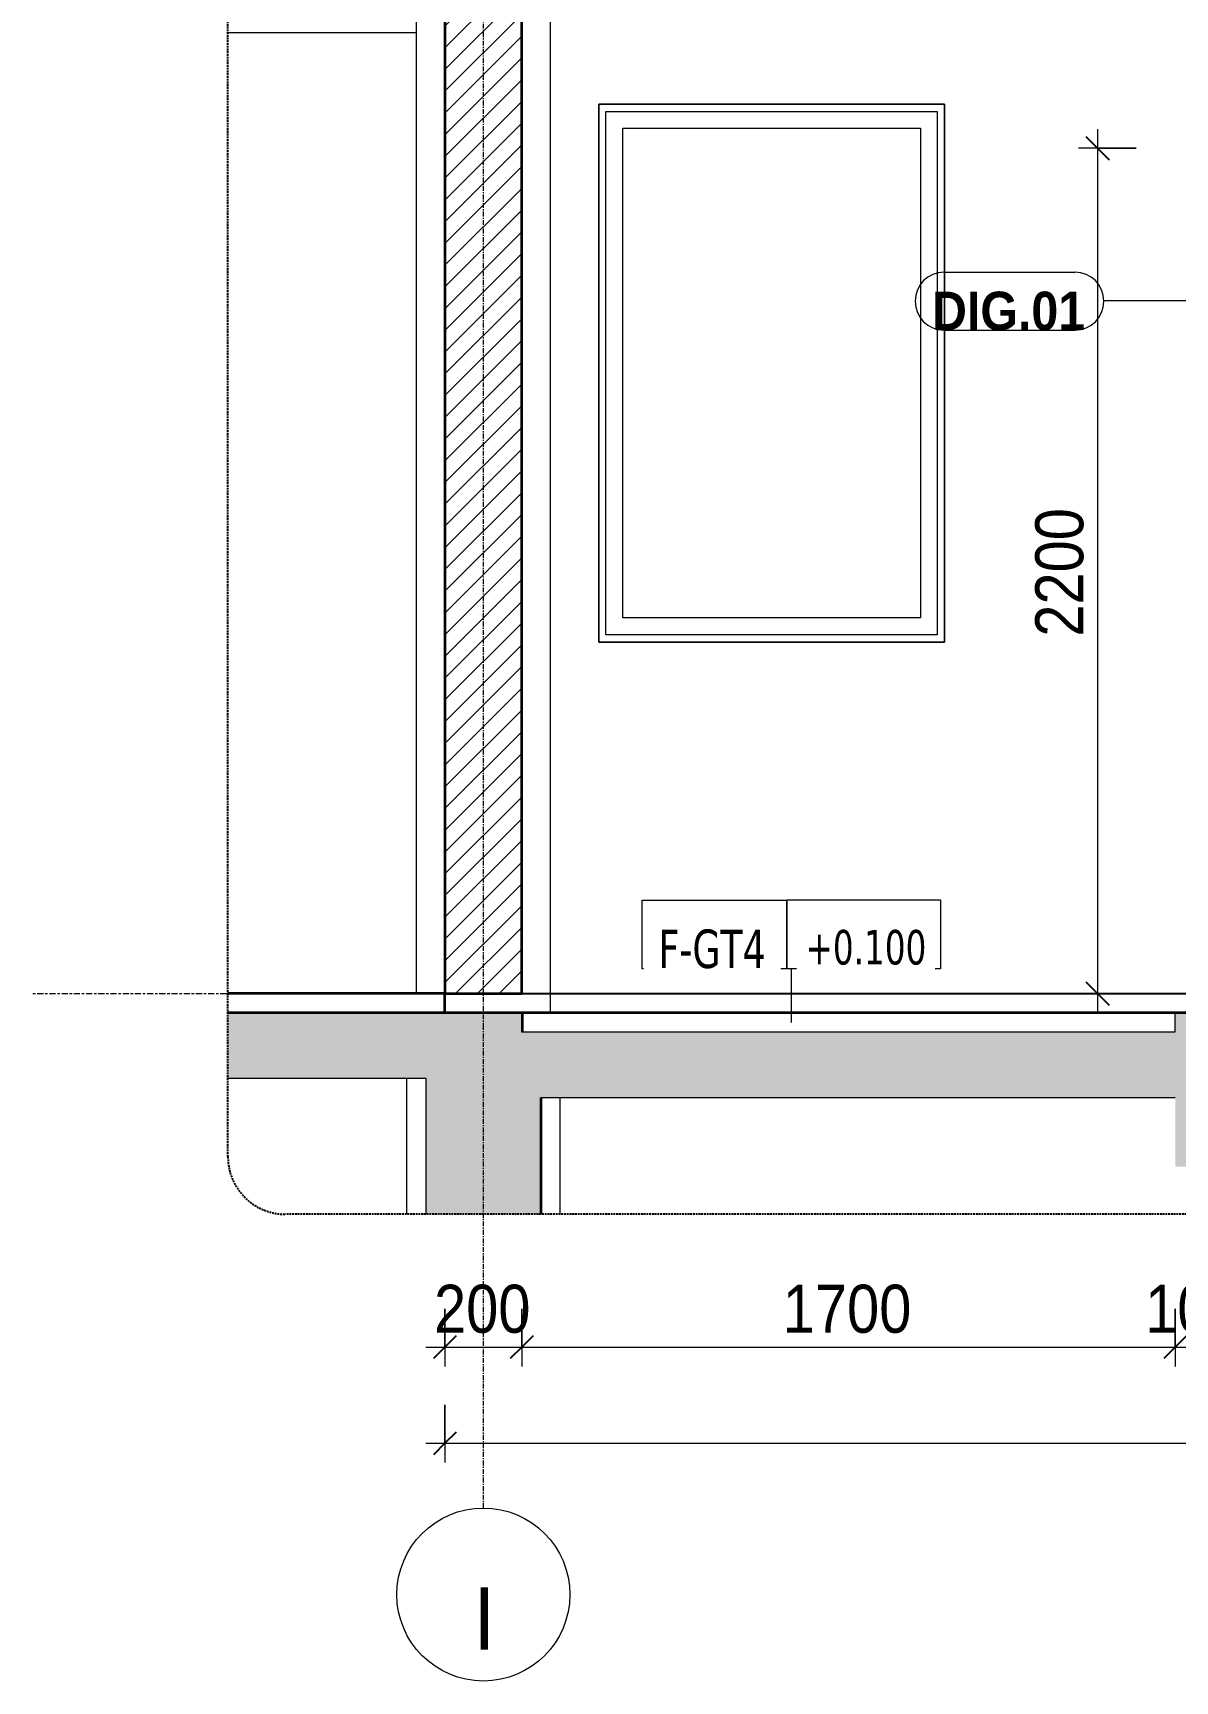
# Model space of a CAD drawing. Header units: millimetres. Extents: x 32270 to 221883, y 3811 to 78637.
# Drawn here: x 95270 to 98241, y 3811 to 8100 of the extents above; entities that cross this region are included whole.
import ezdxf

# ---------------------------------------------------------------- set-up
doc = ezdxf.new("R2010")
doc.units = ezdxf.units.MM
for name, pattern in [('Centre', [31.75, 6.35, -4.7625, 15.875, -4.7625]), ('Grid Line', [22.225, 12.7, -3.175, 3.175, -3.175]), ('Hidden', [7.14375, 4.7625, -2.38125]), ('IMPORT-CENTER _2_', [40.64, 25.4, -5.08, 5.08, -5.08])]:
    doc.linetypes.add(name, pattern=pattern)
for name, color, linetype, lineweight in [('0-5', 130, 'Continuous', 5), ('A-ANNO-DIMS', 211, 'Continuous', 9), ('A-ANNO-DIMS-50', 211, 'Continuous', 9), ('A-CLNG-2', 250, 'Continuous', 18), ('A-DETL-GENF', 92, 'Continuous', 18), ('A-DETL-GENF-3', 92, 'Hidden', 25), ('A-DETL-GENF-4', 9, 'Continuous', 18), ('A-DETL-MEDM', 33, 'Continuous', 35), ('A-DETL-THIN', 151, 'Continuous', 18), ('A-DOOR-IDEN', 31, 'Continuous', 9), ('A-FLOR-FNSH-1', 7, 'Continuous', 35), ('A-FLOR-IDEN', 11, 'Continuous', 9), ('A-FLOR-LEVL-2', 51, 'Centre', 9), ('A-FLOR-PATT-1', 253, 'Continuous', 18), ('A-GLAZ-4', 250, 'Continuous', 18), ('A-WALL-2', 7, 'Continuous', 35), ('A-WALL-3', 250, 'Continuous', 18), ('A-WALL-PATT-2', 111, 'Continuous', 18), ('G-IMPT', 8, 'Continuous', 18), ('G-IMPT-2', 8, 'IMPORT-CENTER _2_', 18), ('M-EQPM', 50, 'Continuous', 18), ('M-EQPM-1', 50, 'Continuous', 25), ('S-COLS-9', 250, 'Continuous', 18), ('S-GRID-1', 1, 'Grid Line', 9), ('S-GRID-IDEN', 1, 'Continuous', 9)]:
    doc.layers.add(name, color=color, linetype=linetype, lineweight=lineweight)
doc.styles.add('Arial_B_1', font='arialbd.ttf', dxfattribs={"width": 0.9, "height": 100})
doc.styles.add('Tahoma', font='tahoma.ttf', dxfattribs={"width": 0.8, "height": 100})
doc.styles.add('Tahoma_1', font='tahoma.ttf', dxfattribs={"width": 0.8, "height": 90})
doc.styles.add('Tahoma_B', font='tahomabd.ttf', dxfattribs={"height": 162.5})
doc.styles.add('UTM Avo', font='', dxfattribs={"width": 0.9, "height": 125})
doc.styles.get('UTM Avo').set_extended_font_data('UTM Avo')
doc.dimstyles.new('1_Dim_chi_tiet_2_5', dxfattribs={"dimscale": 304.8, "dimtxt": 124.912619, "dimasz": 0.19685, "dimexe": 0.164042, "dimexo": 0.0625, "dimgap": 0.016404, "dimtad": 1, "dimdec": 0, "dimrnd": 5, "dimzin": 0, "dimdsep": 46, "dimtxsty": 'UTM Avo', "dimblk1": 'OBLIQUE', "dimblk2": 'OBLIQUE', "dimsah": 1, "dimcen": 0.09, "dimdle": 0.164042, "dimazin": 0, "dimtfac": 1, "dimtdec": 4, "dimtix": 1, "dimtmove": 0, "dimatfit": 3, "dimfxl": 0.328084, "dimfxlon": 1, "dimtvp": 1, "dimtolj": 1, "dimtzin": 0, "dimarcsym": 2})
pattern_1 = [(50, (-71392.17, 15875), (364.368, -31.8783), [38.1, -419.1]), (355, (-71392.17, 15875), (-70.486, 382.113), [30.48, -335.28]), (100.451, (-71361.8, 15872.34), (293.885, 350.2334), [32.38, -356.18]), (46.184, (-71392.17, 15976.6), (542.158, -84.086), [57.15, -628.65]), (96.636, (-71347, 15969.6), (474.805, 494.855), [48.57, -534.27]), (351.184, (-71392.2, 15976.6), (474.81, 494.85), [45.72, -502.92]), (21, (-71341.37, 15951.2), (303.2285, -204.5305), [38.1, -419.1]), (326, (-71341.37, 15951.2), (123.604, 368.376), [30.48, -335.28]), (71.451, (-71316.1, 15934.16), (426.834, 163.843), [32.38, -356.18]), (37.5, (-71392.17, 15875), (6.17665, 169.11015), [3.353, -327.863, 3.353, -337.007, -336.55]), (37.5, (-71392.17, 15875), (6.17665, 169.11015), [-671.576, 3.353, -333.197]), (7.5, (-71392.17, 15875), (133.6389, 200.3615), [3.353, -190.703, 3.353, -320.243, -128.27]), (7.5, (-71392.17, 15875), (133.6389, 200.3615), [-517.652, 3.353, -124.917]), (327.5, (-71505.46, 15875), (271.1818, -11.4584), [3.353, -123.647, 3.353, -392.887, -525.78]), (327.5, (-71505.46, 15875), (271.1818, -11.4584), [-523.24, 3.353, -522.427]), (317.5, (-71556.26, 15875), (296.2585, 50.8528), [3.353, -161.747, 3.353, -259.791, -373.38]), (317.5, (-71556.26, 15875), (296.2585, 50.8528), [-428.244, 3.353, -370.027]), (45, (-71392.17, 15875), (-125.7236, 125.7236), []), (45, (-71392.17, 16065.5), (-125.7236, 125.7236), [])]

# ---------------------------------------------------------------- blocks, each defined once
blk = doc.blocks.new('NCV_TKTC_KET CAU_rvt-6-TKCS_CĂN HỘ LOẠI 3A - MẶT CẮT 5')
at = {"layer": 'A-FLOR-PATT-1'}
h = blk.add_hatch(dxfattribs=at)
h.set_pattern_fill('FP_29', color=256, style=0, pattern_type=2)
h.set_pattern_definition(pattern_1)
h.paths.add_polyline_path([(-53435.3, 5500), (-53435.3, 5550), (-53436.9, 5550), (-53436.9, 5500)])
h = blk.add_hatch(dxfattribs=at)
h.set_pattern_fill('FP_29', color=256, style=0, pattern_type=2)
h.set_pattern_definition(pattern_1)
h.paths.add_polyline_path([(-53435.3, 5500), (-53435.3, 5550), (-53436.9, 5550), (-53436.9, 5500)])
at = {"layer": 'A-FLOR-FNSH-1'}
for p, q in [((-53435.3, 5550), (-53436.9, 5550)), ((-53435.3, 5500), (-53435.3, 5550))]:
    blk.add_line(p, q, dxfattribs=at)
at = {"layer": 'S-COLS-9'}
for p, q in [((-53711.9, 8780), (-53711.9, 5600)), ((-53361.9, 5550), (-53361.9, 8730)), ((-53736.9, 5380), (-53736.9, 5025.7)), ((-53336.9, 5025.7), (-53336.9, 5330))]:
    blk.add_line(p, q, dxfattribs=at)
blk = doc.blocks.new('M_Fixed - 900 x 1400-901190-TKCS_CĂN HỘ LOẠI 3A - MẶT CẮT 5')
at = {"layer": 'A-GLAZ-4'}
for p, q in [((-52336.9, 7915), (-53236.9, 7915)), ((-53236.9, 7915), (-53236.9, 6515)), ((-53217.9, 6534), (-53217.9, 7896)), ((-53217.9, 7896), (-52355.9, 7896)), ((-52355.9, 7896), (-52355.9, 6534)), ((-52336.9, 6515), (-52336.9, 7915)), ((-53173.9, 6578), (-53173.9, 7852)), ((-53173.9, 7852), (-52399.9, 7852)), ((-52399.9, 7852), (-52399.9, 6578)), ((-52399.9, 6578), (-53173.9, 6578)), ((-52355.9, 6534), (-53217.9, 6534)), ((-53236.9, 6515), (-52336.9, 6515))]:
    blk.add_line(p, q, dxfattribs=at)
blk = doc.blocks.new('NCV_TKTC_TANG 2_rvt-6-TKCS_CĂN HỘ LOẠI 3A - MẶT CẮT 5')
at = {"layer": 'A-CLNG-2'}
blk.add_line((-53711.9, 8100), (-54201.4, 8100), dxfattribs=at)
at = {"layer": 'A-FLOR-FNSH-1'}
for p, q in [((-53636.9, 5600), (-54201.4, 5600)), ((-53636.9, 5550), (-53636.9, 5600)), ((-51738.1, 5550), (-53436.9, 5550))]:
    blk.add_line(p, q, dxfattribs=at)
at = {"layer": 'A-WALL-3'}
for p, q in [((-53236.9, 6515), (-53236.9, 7915)), ((-53236.9, 7915), (-52336.9, 7915)), ((-52336.9, 7915), (-52336.9, 6515)), ((-52336.9, 6515), (-53236.9, 6515))]:
    blk.add_line(p, q, dxfattribs=at)
at = {"layer": 'A-GLAZ-4'}
blk.add_blockref('M_Fixed - 900 x 1400-901190-TKCS_CĂN HỘ LOẠI 3A - MẶT CẮT 5', (0, 0), dxfattribs=at)
blk = doc.blocks.new('TKTC_XREF_251221_MB TANG 2-7 - TKTC_XREF_260130_MB TANG 2-5_dwg_$cc-4746808-TKCS_CĂN HỘ LOẠI 3A - MẶT CẮT 5')
at = {"layer": 'G-IMPT-2'}
for p, q in [((-53818.5, 5600), (-53665.5, 5600)), ((-53742, 5600), (-53742, 5600))]:
    blk.add_line(p, q, dxfattribs=at)
at = {"layer": 'M-EQPM'}
for p, q in [((-53742, 5600), (-53796, 5600)), ((-53796, 5600), (-53742, 5600)), ((-53742, 5600), (-53754.5, 5600)), ((-53754.5, 5600), (-53742, 5600)), ((-53742, 5600), (-53729.4, 5600)), ((-53729.4, 5600), (-53742, 5600)), ((-53685.1, 5600), (-53685.1, 5600))]:
    blk.add_line(p, q, dxfattribs=at)
blk = doc.blocks.new('TKTC_XREF_251221_MB TANG 2-7 - TKTC_XREF_260130_MB TANG 2-5_dwg_CUM U_DN100-4746796-TKCS_CĂN HỘ LOẠI 3A - MẶT CẮT 5')
at = {"layer": 'G-IMPT'}
for p, q in [((-53742, 5600), (-53809.1, 5600)), ((-53809.1, 5600), (-53742, 5600)), ((-53742, 5600), (-53801.3, 5600)), ((-53801.3, 5600), (-53742, 5600)), ((-53742, 5600), (-53742, 5600)), ((-53677.1, 5600), (-53742, 5600)), ((-53677.1, 5600), (-53742, 5600)), ((-53677.1, 5600), (-53742, 5600)), ((-53677.1, 5600), (-53742, 5600)), ((-53675.2, 5600), (-53677.1, 5600)), ((-53677.1, 5600), (-53675.2, 5600)), ((-53675.2, 5600), (-53677.1, 5600)), ((-53677.1, 5600), (-53675.2, 5600)), ((-53670.4, 5600), (-53675.2, 5600)), ((-53675.2, 5600), (-53670.4, 5600)), ((-53675.2, 5600), (-53670.4, 5600)), ((-53675.2, 5600), (-53670.4, 5600)), ((-53670.4, 5600), (-53675.2, 5600)), ((-53675.2, 5600), (-53670.4, 5600)), ((-53675.2, 5600), (-53670.4, 5600)), ((-53675.2, 5600), (-53670.4, 5600)), ((-53670.4, 5600), (-53670.4, 5600)), ((-53670.4, 5600), (-53670.4, 5600)), ((-53669.5, 5600), (-53664, 5600)), ((-53664, 5600), (-53669.5, 5600)), ((-53669.5, 5600), (-53664, 5600)), ((-53664, 5600), (-53669.5, 5600)), ((-53663.1, 5600), (-53664, 5600)), ((-53664, 5600), (-53663.1, 5600)), ((-53663.1, 5600), (-53664, 5600)), ((-53664, 5600), (-53663.1, 5600))]:
    blk.add_line(p, q, dxfattribs=at)
blk = doc.blocks.new('TKTC_XREF_251221_MB TANG 2-7 - TKTC_XREF_260130_MB TANG 2-5_dwg_$cc-4746798-TKCS_CĂN HỘ LOẠI 3A - MẶT CẮT 5')
at = {"layer": 'G-IMPT-2'}
for p, q in [((-53281.9, 5600), (-53403, 5600)), ((-53342.9, 5600), (-53342.1, 5600))]:
    blk.add_line(p, q, dxfattribs=at)
at = {"layer": 'M-EQPM'}
for p, q in [((-53387.5, 5600), (-53387.5, 5600)), ((-53342.5, 5600), (-53342.8, 5600)), ((-53342.8, 5600), (-53342.2, 5600)), ((-53342.2, 5600), (-53342.5, 5600))]:
    blk.add_line(p, q, dxfattribs=at)
blk = doc.blocks.new('TKTC_XREF_251221_MB TANG 2-7 - TKTC_XREF_260130_MB TANG 2-5_dwg_CUM U_DN100-4746799-TKCS_CĂN HỘ LOẠI 3A - MẶT CẮT 5')
at = {"layer": 'G-IMPT'}
for p, q in [((-53406.4, 5600), (-53405.7, 5600)), ((-53405.7, 5600), (-53406.4, 5600)), ((-53406.4, 5600), (-53405.7, 5600)), ((-53405.7, 5600), (-53406.4, 5600)), ((-53401.4, 5600), (-53405.7, 5600)), ((-53405.7, 5600), (-53401.4, 5600)), ((-53401.4, 5600), (-53405.7, 5600)), ((-53405.7, 5600), (-53401.4, 5600)), ((-53400.6, 5600), (-53400.6, 5600)), ((-53400.6, 5600), (-53400.6, 5600)), ((-53400.6, 5600), (-53396.8, 5600)), ((-53396.8, 5600), (-53400.6, 5600)), ((-53396.8, 5600), (-53400.6, 5600)), ((-53396.8, 5600), (-53400.6, 5600)), ((-53400.6, 5600), (-53396.8, 5600)), ((-53396.8, 5600), (-53400.6, 5600)), ((-53396.8, 5600), (-53400.6, 5600)), ((-53396.8, 5600), (-53400.6, 5600)), ((-53396.8, 5600), (-53395.3, 5600)), ((-53395.3, 5600), (-53396.8, 5600)), ((-53396.8, 5600), (-53395.3, 5600)), ((-53395.3, 5600), (-53396.8, 5600)), ((-53395.3, 5600), (-53344, 5600)), ((-53395.3, 5600), (-53344, 5600)), ((-53395.3, 5600), (-53344, 5600)), ((-53395.3, 5600), (-53344, 5600)), ((-53344, 5600), (-53297, 5600)), ((-53297, 5600), (-53344, 5600)), ((-53344, 5600), (-53344, 5600)), ((-53344, 5600), (-53290.9, 5600)), ((-53290.9, 5600), (-53344, 5600))]:
    blk.add_line(p, q, dxfattribs=at)
blk = doc.blocks.new('TKTC_XREF_251221_MB TANG 2-7 - TKTC_XREF_260130_MB TANG 2-5_dwg_THU NUOC - THU NUOC-444531-TKCS_MB TẦNG 1-4746810-TKCS_CĂN HỘ LOẠI 3A - MẶT CẮT 5')
at = {"layer": 'G-IMPT'}
for p, q in [((-53208.7, 5600), (-53058.7, 5600)), ((-53058.7, 5600), (-53208.7, 5600)), ((-53183.7, 5600), (-53083.7, 5600)), ((-53083.7, 5600), (-53183.7, 5600)), ((-53167.7, 5600), (-53173.7, 5600)), ((-53173.7, 5600), (-53167.7, 5600)), ((-53161.3, 5600), (-53155.3, 5600)), ((-53155.3, 5600), (-53161.3, 5600)), ((-53148.9, 5600), (-53142.9, 5600)), ((-53142.9, 5600), (-53148.9, 5600)), ((-53130.4, 5600), (-53136.4, 5600)), ((-53136.4, 5600), (-53130.4, 5600)), ((-53130.4, 5600), (-53136.4, 5600)), ((-53136.4, 5600), (-53130.4, 5600)), ((-53133.7, 5600), (-53133.7, 5600)), ((-53133.7, 5600), (-53133.7, 5600)), ((-53133.7, 5600), (-53133.7, 5600)), ((-53133.7, 5600), (-53133.7, 5600)), ((-53118.4, 5600), (-53124.4, 5600)), ((-53124.4, 5600), (-53118.4, 5600)), ((-53106, 5600), (-53112, 5600)), ((-53112, 5600), (-53106, 5600)), ((-53099.6, 5600), (-53093.6, 5600)), ((-53093.6, 5600), (-53099.6, 5600))]:
    blk.add_line(p, q, dxfattribs=at)
blk = doc.blocks.new('TKTC_XREF_251221_MB TANG 2-7 - TKTC_XREF_260130_MB TANG 2-5_dwg_THU NUOC - THU NUOC-444531-TKCS_MB TẦNG 1-4746804-TKCS_CĂN HỘ LOẠI 3A - MẶT CẮT 5')
at = {"layer": 'G-IMPT'}
for p, q in [((-53908.7, 5600), (-54058.7, 5600)), ((-54058.7, 5600), (-53908.7, 5600)), ((-53933.7, 5600), (-54033.7, 5600)), ((-54033.7, 5600), (-53933.7, 5600)), ((-54017.7, 5600), (-54023.7, 5600)), ((-54023.7, 5600), (-54017.7, 5600)), ((-54011.3, 5600), (-54005.3, 5600)), ((-54005.3, 5600), (-54011.3, 5600)), ((-53998.9, 5600), (-53992.9, 5600)), ((-53992.9, 5600), (-53998.9, 5600)), ((-53986.9, 5600), (-53980.9, 5600)), ((-53980.9, 5600), (-53986.9, 5600)), ((-53986.9, 5600), (-53980.9, 5600)), ((-53980.9, 5600), (-53986.9, 5600)), ((-53983.7, 5600), (-53983.7, 5600)), ((-53983.7, 5600), (-53983.7, 5600)), ((-53983.7, 5600), (-53983.7, 5600)), ((-53983.7, 5600), (-53983.7, 5600)), ((-53968.4, 5600), (-53974.4, 5600)), ((-53974.4, 5600), (-53968.4, 5600)), ((-53956, 5600), (-53962, 5600)), ((-53962, 5600), (-53956, 5600)), ((-53949.6, 5600), (-53943.6, 5600)), ((-53943.6, 5600), (-53949.6, 5600))]:
    blk.add_line(p, q, dxfattribs=at)
blk = doc.blocks.new('TKTC_XREF_251221_MB TANG 2-7 - TKTC_XREF_251221_MB TANG 2-7-2039446-TKCS_CĂN HỘ LOẠI 3A - MẶT CẮT 5')
at = {"layer": 'M-EQPM'}
for p, q in [((-53826.7, 5600), (-53677.1, 5600)), ((-53677.1, 5600), (-53826.7, 5600)), ((-53676.9, 5600), (-53627.2, 5600)), ((-53627.2, 5600), (-53676.9, 5600)), ((-53435.3, 5600), (-53395.3, 5600)), ((-53395.3, 5600), (-53435.3, 5600)), ((-53395.3, 5600), (-53275.3, 5600)), ((-53275.3, 5600), (-53361.9, 5600))]:
    blk.add_line(p, q, dxfattribs=at)
at = {"layer": 'M-EQPM-1'}
blk.add_line((-54201.4, 5600), (-44707, 5600), dxfattribs=at)
for name in ['TKTC_XREF_251221_MB TANG 2-7 - TKTC_XREF_260130_MB TANG 2-5_dwg_THU NUOC - THU NUOC-444531-TKCS_MB TẦNG 1-4746804-TKCS_CĂN HỘ LOẠI 3A - MẶT CẮT 5', 'TKTC_XREF_251221_MB TANG 2-7 - TKTC_XREF_260130_MB TANG 2-5_dwg_$cc-4746808-TKCS_CĂN HỘ LOẠI 3A - MẶT CẮT 5', 'TKTC_XREF_251221_MB TANG 2-7 - TKTC_XREF_260130_MB TANG 2-5_dwg_CUM U_DN100-4746796-TKCS_CĂN HỘ LOẠI 3A - MẶT CẮT 5', 'TKTC_XREF_251221_MB TANG 2-7 - TKTC_XREF_260130_MB TANG 2-5_dwg_CUM U_DN100-4746799-TKCS_CĂN HỘ LOẠI 3A - MẶT CẮT 5', 'TKTC_XREF_251221_MB TANG 2-7 - TKTC_XREF_260130_MB TANG 2-5_dwg_$cc-4746798-TKCS_CĂN HỘ LOẠI 3A - MẶT CẮT 5', 'TKTC_XREF_251221_MB TANG 2-7 - TKTC_XREF_260130_MB TANG 2-5_dwg_THU NUOC - THU NUOC-444531-TKCS_MB TẦNG 1-4746810-TKCS_CĂN HỘ LOẠI 3A - MẶT CẮT 5']:
    blk.add_blockref(name, (0, 0))
blk = doc.blocks.new('BORDER VIEW - BORDER VIEW-3699927-TKCS_CĂN HỘ LOẠI 3A - MẶT CẮT 5')
at = {"layer": 'A-DETL-GENF-3'}
for p, q in [((-54201.4, 5175.7), (-54201.4, 9324.4)), ((-44857, 5025.7), (-54051.4, 5025.7))]:
    blk.add_line(p, q, dxfattribs=at)
blk.add_arc((-54051.4, 5175.7), 150, 180, 270, dxfattribs=at)
blk = doc.blocks.new('Grid - M_Grid Head - Circle-353313-TKCS_CĂN HỘ LOẠI 3A - MẶT CẮT 5')
at = {"layer": 'S-GRID-IDEN'}
blk.add_circle((-45336.9, 4036.1), 225, dxfattribs=at)
blk = doc.blocks.new('DIMBLOCK100-TKCS_CĂN HỘ LOẠI 3A - MẶT CẮT 5')
at = {"layer": 'A-ANNO-DIMS-50'}
for p, q in [((96342, 4780), (96342, 4630)), ((96342, 4680), (96342, 4780)), ((96542, 4780), (96542, 4630)), ((96542, 4680), (96542, 4780)), ((96292, 4680), (96542, 4680))]:
    blk.add_line(p, q, dxfattribs=at)
at = {"layer": 'A-ANNO-DIMS-50', "lineweight": 25}
for p, q in [((96342, 4680), (96312, 4650)), ((96342, 4680), (96372, 4710)), ((96542, 4680), (96512, 4650)), ((96542, 4680), (96572, 4710))]:
    blk.add_line(p, q, dxfattribs=at)
at = {"layer": 'A-ANNO-DIMS-50', "color": 0, "insert": (96313.6, 4842.4), "char_height": 125, "width": 308.118, "attachment_point": 1, "line_spacing_factor": 1.110334, "style": 'UTM Avo'}
blk.add_mtext('200', dxfattribs=at)
blk = doc.blocks.new('_Oblique')
at = {"color": 0, "linetype": 'ByBlock', "lineweight": -2}
blk.add_line((-0.5, -0.5), (0.5, 0.5), dxfattribs=at)
blk = doc.blocks.new('DIMBLOCK101-TKCS_CĂN HỘ LOẠI 3A - MẶT CẮT 5')
at = {"layer": 'A-ANNO-DIMS-50'}
for p, q in [((96542, 4780), (96542, 4630)), ((96542, 4680), (96542, 4780)), ((98242, 4780), (98242, 4630)), ((98242, 4680), (98242, 4780)), ((96542, 4680), (98242, 4680))]:
    blk.add_line(p, q, dxfattribs=at)
at = {"layer": 'A-ANNO-DIMS-50', "lineweight": 25}
for p, q in [((96542, 4680), (96512, 4650)), ((96542, 4680), (96572, 4710)), ((98242, 4680), (98212, 4650)), ((98242, 4680), (98272, 4710))]:
    blk.add_line(p, q, dxfattribs=at)
at = {"layer": 'A-ANNO-DIMS-50', "color": 0, "insert": (97220.8, 4842.4), "char_height": 125, "width": 410.824, "attachment_point": 1, "line_spacing_factor": 1.110334, "style": 'UTM Avo'}
blk.add_mtext('1700', dxfattribs=at)
blk = doc.blocks.new('DIMBLOCK102-TKCS_CĂN HỘ LOẠI 3A - MẶT CẮT 5')
at = {"layer": 'A-ANNO-DIMS-50'}
for p, q in [((98242, 4780), (98242, 4630)), ((98242, 4680), (98242, 4780)), ((98342, 4780), (98342, 4630)), ((98342, 4680), (98342, 4780)), ((98242, 4680), (98342, 4680))]:
    blk.add_line(p, q, dxfattribs=at)
at = {"layer": 'A-ANNO-DIMS-50', "lineweight": 25}
for p, q in [((98242, 4680), (98212, 4650)), ((98242, 4680), (98272, 4710)), ((98342, 4680), (98312, 4650)), ((98342, 4680), (98372, 4710))]:
    blk.add_line(p, q, dxfattribs=at)
at = {"layer": 'A-ANNO-DIMS-50', "color": 0, "insert": (98163.6, 4842.4), "char_height": 125, "width": 308.118, "attachment_point": 1, "line_spacing_factor": 1.110334, "style": 'UTM Avo'}
blk.add_mtext('100', dxfattribs=at)
blk = doc.blocks.new('DIMBLOCK105-TKCS_CĂN HỘ LOẠI 3A - MẶT CẮT 5')
at = {"layer": 'A-ANNO-DIMS-50'}
for p, q in [((96342, 4530), (96342, 4380)), ((96342, 4430), (96342, 4530)), ((104742, 4530), (104742, 4380)), ((104742, 4430), (104742, 4530)), ((96292, 4430), (104792, 4430))]:
    blk.add_line(p, q, dxfattribs=at)
at = {"layer": 'A-ANNO-DIMS-50', "lineweight": 25}
for p, q in [((96342, 4430), (96312, 4400)), ((96342, 4430), (96372, 4460)), ((104742, 4430), (104712, 4400)), ((104742, 4430), (104772, 4460))]:
    blk.add_line(p, q, dxfattribs=at)
at = {"layer": 'A-ANNO-DIMS-50', "color": 0, "insert": (100370.8, 4592.4), "char_height": 125, "width": 410.824, "attachment_point": 1, "line_spacing_factor": 1.110334, "style": 'UTM Avo'}
blk.add_mtext('8400', dxfattribs=at)
blk = doc.blocks.new('DIMBLOCK106-TKCS_CĂN HỘ LOẠI 3A - MẶT CẮT 5')
at = {"layer": 'A-ANNO-DIMS-50'}
for p, q in [((98040.1, 7850), (98040.1, 5550)), ((98140.1, 7800), (97990.1, 7800)), ((98040.1, 7800), (98140.1, 7800)), ((98140.1, 5600), (97990.1, 5600)), ((98040.1, 5600), (98140.1, 5600))]:
    blk.add_line(p, q, dxfattribs=at)
at = {"layer": 'A-ANNO-DIMS-50', "lineweight": 25}
for p, q in [((98040.1, 7800), (98010.1, 7830)), ((98040.1, 7800), (98070.1, 7770)), ((98040.1, 5600), (98010.1, 5630)), ((98040.1, 5600), (98070.1, 5570))]:
    blk.add_line(p, q, dxfattribs=at)
at = {"layer": 'A-ANNO-DIMS-50', "color": 0, "insert": (97877.7, 6528.8), "char_height": 125, "width": 410.824, "attachment_point": 1, "rotation": 90, "line_spacing_factor": 1.110334, "style": 'UTM Avo'}
blk.add_mtext('2200', dxfattribs=at)
blk = doc.blocks.new('STN_Door Tag - STN_Door Tag-1788670-TKCS_CĂN HỘ LOẠI 3A - MẶT CẮT 5')
at = {"layer": 'A-DOOR-IDEN'}
for p, q in [((-52338.2, 7477.4), (-51998.2, 7477.4)), ((-52338.2, 7326.5), (-51998.2, 7326.5))]:
    blk.add_line(p, q, dxfattribs=at)
for centre, start, end in [((-52338.2, 7402), 90, 270), ((-51998.2, 7402), 270, 90)]:
    blk.add_arc(centre, 75.5, start, end, dxfattribs=at)
blk = doc.blocks.new('TAG SAN - TTG - TAG FFL-4075299-TKCS_CĂN HỘ LOẠI 3A - MẶT CẮT 5')
at = {"layer": 'A-FLOR-IDEN'}
for p, q in [((-49121.5, 5701.2), (-49121.5, 5879.9)), ((-49121.5, 5879.9), (-48745.5, 5879.9)), ((-48745.5, 5879.9), (-48745.5, 5701.2)), ((-48345.5, 5879.9), (-48745.5, 5879.9)), ((-48745.5, 5701.2), (-48745.5, 5879.9)), ((-48345.5, 5879.9), (-48345.5, 5701.2)), ((-48745.5, 5701.2), (-49121.5, 5701.2)), ((-48345.5, 5701.2), (-48745.5, 5701.2))]:
    blk.add_line(p, q, dxfattribs=at)

msp = doc.modelspace()

# ---------------------------------------------------------------- hatches: boundary and pattern name
at = {"layer": 'A-DETL-GENF-4'}
h = msp.add_hatch(dxfattribs=at)
h.set_pattern_fill('FP_29', color=256, style=0, pattern_type=2)
h.set_pattern_definition([(50, (78586.76, 15875), (364.368, -31.8783), [38.1, -419.1]), (355, (78586.76, 15875), (-70.486, 382.1133), [30.48, -335.28]), (100.451, (78617.12, 15872.34), (293.885, 350.2334), [32.38, -356.18]), (46.184, (78586.76, 15976.6), (542.1585, -84.086), [57.15, -628.65]), (96.636, (78631.94, 15969.6), (474.805, 494.855), [48.57, -534.27]), (351.184, (78586.76, 15976.6), (474.81, 494.85), [45.72, -502.92]), (21, (78637.56, 15951.2), (303.2285, -204.5305), [38.1, -419.1]), (326, (78637.56, 15951.2), (123.604, 368.376), [30.48, -335.28]), (71.451, (78662.83, 15934.16), (426.834, 163.8427), [32.38, -356.18]), (37.5, (78586.76, 15875), (6.17665, 169.11015), [3.353, -327.863, 3.353, -337.007, -336.55]), (37.5, (78586.76, 15875), (6.17665, 169.11015), [-671.576, 3.353, -333.197]), (7.5, (78586.76, 15875), (133.6389, 200.3615), [3.353, -190.703, 3.353, -320.243, -128.27]), (7.5, (78586.76, 15875), (133.6389, 200.3615), [-517.652, 3.353, -124.917]), (327.5, (78473.48, 15875), (271.1818, -11.45836), [3.353, -123.647, 3.353, -392.887, -525.78]), (327.5, (78473.48, 15875), (271.1818, -11.45836), [-523.24, 3.353, -522.427]), (317.5, (78422.68, 15875), (296.2585, 50.8528), [3.353, -161.747, 3.353, -259.791, -373.38]), (317.5, (78422.68, 15875), (296.2585, 50.8528), [-428.244, 3.353, -370.027]), (45, (78586.76, 15875), (-125.7236, 125.7236), []), (45, (78586.76, 16065.5), (-125.7236, 125.7236), [])])
h.paths.add_polyline_path([(104787.6, 5025.7), (104792, 5025.7), (104792, 5330), (105272, 5330), (105272, 5550), (98240.8, 5550), (98240.8, 5500), (96542, 5500), (96542, 5550), (95777.6, 5550), (95777.6, 5380), (96292, 5380), (96292, 5025.7), (96592, 5025.7), (96592, 5330), (98242, 5330), (98242, 5150), (98442, 5150), (98442, 5380), (101342, 5380), (101342, 5150), (101542, 5150), (101542, 5380), (104492, 5380), (104492, 5025.7), (104551.8, 5025.7)])
at = {"layer": 'A-WALL-PATT-2'}
h = msp.add_hatch(dxfattribs=at)
h.set_pattern_fill('FP_28', color=256, style=0, pattern_type=2)
h.set_pattern_definition([(45, (78586.76, 15875), (-28.28427, 28.28427), [])])
h.paths.add_polyline_path([(96349.1, 5600), (96542, 5600), (96542, 8350), (96342, 8350), (96342, 5600)])
h.paths.add_polyline_path([(96342, 8950), (96542, 8950), (96542, 9000), (96342, 9000)])

# ---------------------------------------------------------------- linework, layer by layer
at = {"layer": 'A-DETL-MEDM'}
for p, q in [((96542, 5550), (95777.6, 5550)), ((100508.6, 5550), (98240.8, 5550)), ((96592, 5025.7), (96592, 5330))]:
    msp.add_line(p, q, dxfattribs=at)
at = {"layer": 'A-DETL-THIN'}
for p, q in [((96542, 5500), (96542, 5550)), ((98240.8, 5550), (98240.8, 5500)), ((98240.8, 5500), (96542, 5500)), ((95777.6, 5380), (96292, 5380)), ((96292, 5380), (96292, 5025.7)), ((96592, 5330), (98242, 5330))]:
    msp.add_line(p, q, dxfattribs=at)
at = {"layer": 'A-DOOR-IDEN'}
msp.add_line((98286.6, 7402.5), (98056.2, 7402.5), dxfattribs=at)
at = {"layer": 'A-FLOR-IDEN'}
msp.add_line((97243.5, 5524.8), (97243.5, 5664.1), dxfattribs=at)
at = {"layer": 'A-FLOR-LEVL-2'}
msp.add_line((95270.3, 5600), (105861.5, 5600), dxfattribs=at)
at = {"layer": 'A-WALL-2'}
for p, q in [((96342, 8350), (96342, 5600)), ((96542, 5600), (96542, 8350)), ((96342, 5600), (96542, 5600))]:
    msp.add_line(p, q, dxfattribs=at)
at = {"layer": 'S-GRID-1'}
for p, q in [((96442, 5511.1), (96442, 9629.9)), ((96442, 4261.1), (96442, 5511.1))]:
    msp.add_line(p, q, dxfattribs=at)

# ---------------------------------------------------------------- block references
at = {"layer": '0-5'}
for name in ['NCV_TKTC_KET CAU_rvt-6-TKCS_CĂN HỘ LOẠI 3A - MẶT CẮT 5', 'NCV_TKTC_TANG 2_rvt-6-TKCS_CĂN HỘ LOẠI 3A - MẶT CẮT 5']:
    msp.add_blockref(name, (149978.9, 0), dxfattribs=at)
at = {"layer": 'A-DETL-GENF'}
msp.add_blockref('BORDER VIEW - BORDER VIEW-3699927-TKCS_CĂN HỘ LOẠI 3A - MẶT CẮT 5', (149978.9, 0), dxfattribs=at)
at = {"layer": 'A-DOOR-IDEN'}
msp.add_blockref('STN_Door Tag - STN_Door Tag-1788670-TKCS_CĂN HỘ LOẠI 3A - MẶT CẮT 5', (149978.9, 0), dxfattribs=at)
at = {"layer": 'A-FLOR-IDEN'}
msp.add_blockref('TAG SAN - TTG - TAG FFL-4075299-TKCS_CĂN HỘ LOẠI 3A - MẶT CẮT 5', (145977, -37.1), dxfattribs=at)
at = {"layer": 'M-EQPM'}
msp.add_blockref('TKTC_XREF_251221_MB TANG 2-7 - TKTC_XREF_251221_MB TANG 2-7-2039446-TKCS_CĂN HỘ LOẠI 3A - MẶT CẮT 5', (149978.9, 0), dxfattribs=at)
at = {"layer": 'S-GRID-IDEN'}
msp.add_blockref('Grid - M_Grid Head - Circle-353313-TKCS_CĂN HỘ LOẠI 3A - MẶT CẮT 5', (141778.9, 0), dxfattribs=at)

# ---------------------------------------------------------------- texts
at = {"layer": 'A-DOOR-IDEN', "insert": (97808.4, 7376), "char_height": 100, "width": 407.7, "attachment_point": 5, "line_spacing_factor": 0.936439, "style": 'Arial_B_1'}
msp.add_mtext('\\pt2.25,4.5,6.75,9,11.25,13.5,15.75,18,20.25,22.5,24.75,27,29.25,31.5,33.75,36,38.25,40.5,42.75,45,47.25,49.5,51.75,54,56.25,58.5,60.75,63,65.25,67.5,69.75,72;DIG.01', dxfattribs=at)

# ---------------------------------------------------------------- dimensions: what is measured, and where the dimension line sits
at = {"layer": 'A-ANNO-DIMS'}
dim = msp.add_linear_dim(base=(98040.1, 5600), p1=(98140.1, 7800), p2=(98140.1, 5600), angle=90, dimstyle='1_Dim_chi_tiet_2_5', override={"dimpost": '<>', "dimfxl": 2200}, dxfattribs=at)
dim.commit()
dim.dimension.update_dxf_attribs({"geometry": 'DIMBLOCK106-TKCS_CĂN HỘ LOẠI 3A - MẶT CẮT 5', "text_midpoint": (97970.4, 6700)})
for base, p1, p2, override, picture, middle in [((96542, 4680), (96342, 4780), (96542, 4780), {"dimpost": '<>', "dimfxl": 200}, 'DIMBLOCK100-TKCS_CĂN HỘ LOẠI 3A - MẶT CẮT 5', (96442, 4749.7)), ((98242, 4680), (96542, 4780), (98242, 4780), {"dimpost": '<>', "dimfxl": 1700}, 'DIMBLOCK101-TKCS_CĂN HỘ LOẠI 3A - MẶT CẮT 5', (97392, 4749.7)), ((98342, 4680), (98242, 4780), (98342, 4780), {"dimpost": '<>', "dimfxl": 100}, 'DIMBLOCK102-TKCS_CĂN HỘ LOẠI 3A - MẶT CẮT 5', (98292, 4749.7)), ((104742, 4430), (96342, 4530), (104742, 4530), {"dimpost": '<>', "dimfxl": 8400}, 'DIMBLOCK105-TKCS_CĂN HỘ LOẠI 3A - MẶT CẮT 5', (100542, 4499.7))]:
    dim = msp.add_linear_dim(base=base, p1=p1, p2=p2, dimstyle='1_Dim_chi_tiet_2_5', override=override, dxfattribs=at)
    dim.commit()
    dim.dimension.update_dxf_attribs({"geometry": picture, "text_midpoint": middle})

# ---------------------------------------------------------------- next in the draw order: texts
at = {"layer": 'A-FLOR-IDEN', "attachment_point": 5, "line_spacing_factor": 0.996129, "bg_fill": 3, "box_fill_scale": 1.25, "bg_fill_color": 256, "bg_fill_true_color": 13158600, "bg_fill_transparency": 0}
for s, insert, char_height, width, style in [('\\pt4,8,12,16,20,24,28,32,36,40,44,48,52,56,60,64,68,72,76,80,84,88,92,96,100,104,108,112,116,120,124,128;F-GT4', (97037.1, 5715.8), 100, 306.8, 'Tahoma'), ('\\pt3.9996,8.0001,11.9997,16.0002,19.9998,24.0003,27.9999,32.0004,36,39.9996,44.0001,47.9997,52.0002,55.9998,60.0003,63.9999,68.0004,72,75.9996,80.0001,83.9997,88.0002,91.9998,96.0003,99.9999,104.0004,108,111.9996,116.0001,119.9997,124.0002,127.9998;+0.100', (97437.3, 5719.9), 90, 314.8, 'Tahoma_1')]:
    msp.add_mtext(s, dxfattribs=dict(at, insert=insert, char_height=char_height, width=width, style=style))
at = {"layer": 'S-GRID-IDEN', "insert": (96444.3, 3973.6), "char_height": 162.5, "width": 109, "attachment_point": 5, "line_spacing_factor": 0.996129, "style": 'Tahoma_B', "bg_fill": 3, "box_fill_scale": 1.25, "bg_fill_color": 256, "bg_fill_true_color": 13158600, "bg_fill_transparency": 0}
msp.add_mtext('\\pt634.99962,1269.99925,1905.0005,2540.00013,3174.99975,3809.99937,4445.00062,5080.00025,5714.99987,6349.9995,6985.00075,7620.00037,8255,8889.99962,9524.99925,10160.0005,10795.00013,11429.99975,12064.99938,12700.00063,13335.00025,13969.99988,14604.9995,15240.00075,15875.00038,16510,17144.99963,17779.99925,18415.0005,19050.00013,19684.99975,20319.99938;I', dxfattribs=at)

doc.saveas('drawing.dxf')
